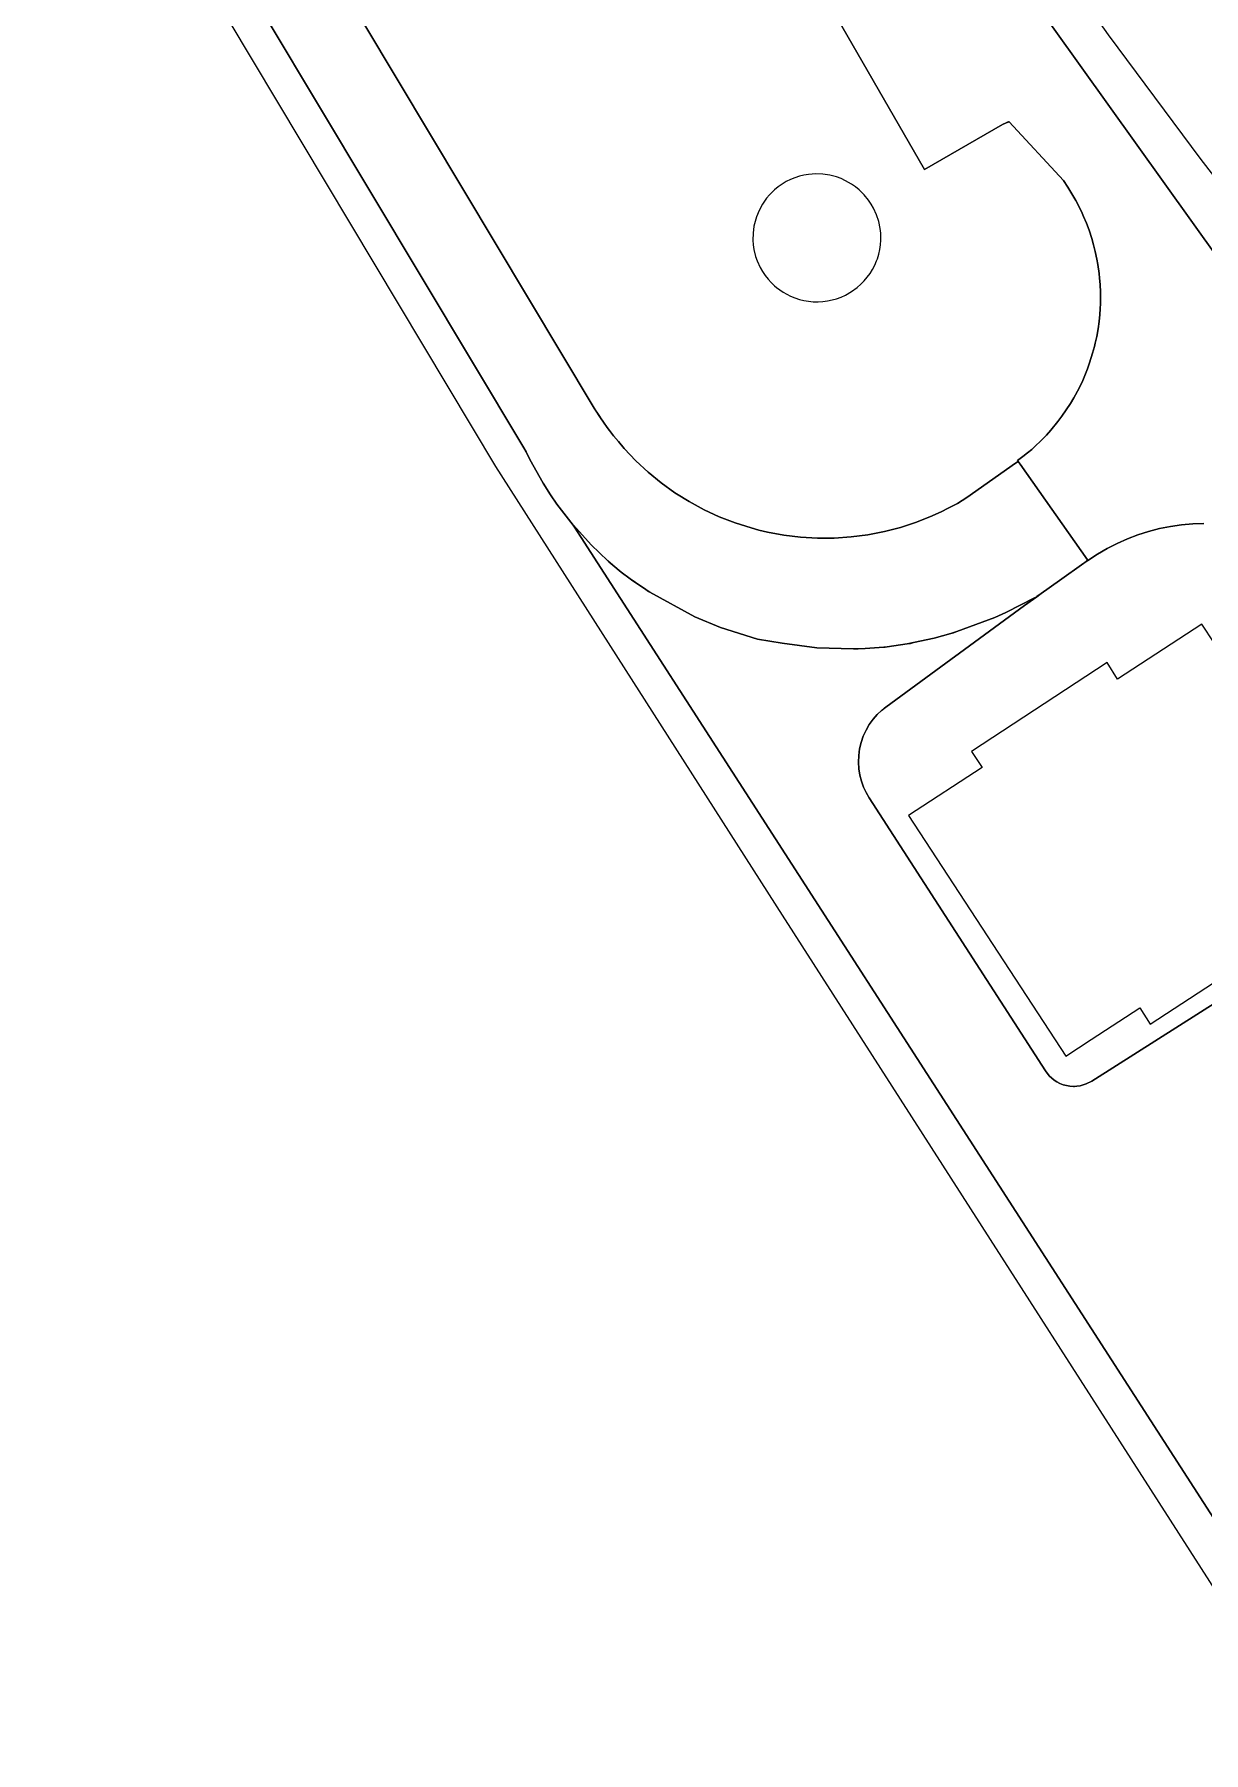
# Model space of a CAD drawing. Header units: metres. Extents: x 12119079 to 12120438, y 3530576 to 3532235.
# Drawn here: x 12119399 to 12119746, y 3530841 to 3531351 of the extents above; entities that cross this region are included whole.
import ezdxf

# ---------------------------------------------------------------- set-up
doc = ezdxf.new("R2010")
doc.units = ezdxf.units.M
for name, color, linetype in [('SURF_HOLE_Pavement Surface 11', 1, 'Continuous'), ('SURF_HOLE_Pavement Surface 7', 1, 'Continuous'), ('SURF_OUTER_Pavement Surface 11', 3, 'Continuous'), ('SURF_OUTER_Pavement Surface 15', 3, 'Continuous'), ('SURF_OUTER_Pavement Surface 2', 3, 'Continuous'), ('SURF_OUTER_Pavement Surface 7', 3, 'Continuous'), ('SURF_OUTER_Roadway Surface N2', 3, 'Continuous'), ('SURF_OUTER_Roadway Surface N3', 3, 'Continuous'), ('SURF_OUTER_Roadway Surface N5', 3, 'Continuous')]:
    doc.layers.add(name, color=color, linetype=linetype)

msp = doc.modelspace()

# ---------------------------------------------------------------- linework, layer by layer
at = {"layer": 'SURF_HOLE_Pavement Surface 11'}
msp.add_lwpolyline([(12119612.8129, 3531285.4146), (12119613.2714, 3531284.0874), (12119614.1397, 3531282.1691), (12119614.8342, 3531280.9488), (12119615.617, 3531279.783), (12119616.4838, 3531278.6783), (12119617.4298, 3531277.6406), (12119618.4498, 3531276.6757), (12119618.9858, 3531276.2221), (12119620.9809, 3531274.8039), (12119623.1536, 3531273.6415), (12119624.4533, 3531273.1102), (12119625.7888, 3531272.6763), (12119627.1526, 3531272.3422), (12119628.5374, 3531272.1097), (12119629.9355, 3531271.9802), (12119631.3395, 3531271.9542), (12119632.7415, 3531272.032), (12119634.1339, 3531272.2132), (12119635.5091, 3531272.4966), (12119636.8597, 3531272.8809), (12119638.1782, 3531273.3639), (12119639.4574, 3531273.9429), (12119641.2874, 3531274.9844), (12119642.9909, 3531276.2221), (12119644.0459, 3531277.1487), (12119645.0295, 3531278.1508), (12119645.9365, 3531279.2227), (12119646.7619, 3531280.3587), (12119647.501, 3531281.5525), (12119648.1501, 3531282.7977), (12119648.7053, 3531284.0874), (12119648.9469, 3531284.7467), (12119649.356, 3531286.09), (12119649.6648, 3531287.4597), (12119649.8717, 3531288.8486), (12119649.9754, 3531290.2489), (12119649.9365, 3531292.3542), (12119649.7811, 3531293.7497), (12119649.356, 3531295.812), (12119648.7053, 3531297.8146), (12119647.8371, 3531299.7328), (12119647.1425, 3531300.9532), (12119646.3597, 3531302.1189), (12119645.0295, 3531303.7512), (12119643.5269, 3531305.2263), (12119642.4384, 3531306.1133), (12119641.2874, 3531306.9175), (12119639.526, 3531307.9233), (12119638.1782, 3531308.5381), (12119636.8597, 3531309.021), (12119634.8241, 3531309.5598), (12119632.7415, 3531309.8699), (12119630.6373, 3531309.9477), (12119628.5374, 3531309.7922), (12119627.1526, 3531309.5598), (12119625.7888, 3531309.2257), (12119624.4533, 3531308.7917), (12119623.1536, 3531308.2604), (12119621.8966, 3531307.6345), (12119620.6893, 3531306.9175), (12119619.5383, 3531306.1133), (12119618.4498, 3531305.2263), (12119616.9472, 3531303.7512), (12119616.0402, 3531302.6793), (12119614.8342, 3531300.9532), (12119613.8267, 3531299.1043), (12119613.0299, 3531297.1552), (12119612.6207, 3531295.812), (12119612.3119, 3531294.4422), (12119612.0402, 3531292.3542), (12119612.0013, 3531290.2489), (12119612.105, 3531288.8486), (12119612.3119, 3531287.4597)], close=True, dxfattribs=at)
at = {"layer": 'SURF_HOLE_Pavement Surface 7'}
msp.add_lwpolyline([(12119754.5326, 3531166.3925), (12119752.5793, 3531165.1161), (12119745.2855, 3531176.2775), (12119720.2498, 3531159.917), (12119717.1235, 3531164.8375), (12119676.9263, 3531138.474), (12119680.0805, 3531133.6663), (12119658.2262, 3531119.3857), (12119704.9066, 3531047.9524), (12119712.4406, 3531052.8757), (12119726.8255, 3531062.276), (12119729.971, 3531057.4627), (12119770.0764, 3531083.6709), (12119766.931, 3531088.4843), (12119770.9674, 3531091.122), (12119777.4869, 3531081.1454), (12119789.525, 3531089.0136), (12119786.047, 3531094.3358), (12119799.6941, 3531103.2246), (12119792.5979, 3531114.0842), (12119797.5708, 3531117.3339), (12119770.4748, 3531158.7975), (12119765.2926, 3531155.411), (12119757.0439, 3531168.0336)], close=True, dxfattribs=at)
at = {"layer": 'SURF_OUTER_Pavement Surface 11'}
msp.add_lwpolyline([(12119632.4901, 3531364.1547), (12119662.9021, 3531311.2766), (12119686.0748, 3531324.6149), (12119687.2092, 3531325.1251), (12119687.8152, 3531325.3387), (12119687.8571, 3531325.3447), (12119688.1192, 3531325.3826), (12119704.1665, 3531307.9428), (12119705.5172, 3531305.9576), (12119706.707, 3531304.0149), (12119707.9048, 3531302.0055), (12119709.5291, 3531298.7462), (12119710.1859, 3531297.2563), (12119710.9881, 3531295.3335), (12119711.7799, 3531293.2461), (12119712.6209, 3531290.7031), (12119713.1407, 3531288.8295), (12119713.6319, 3531286.8704), (12119714.1203, 3531284.6199), (12119714.4021, 3531282.9924), (12119714.7725, 3531280.3675), (12119714.9386, 3531279.0049), (12119715.075, 3531277.0778), (12119715.1771, 3531274.775), (12119715.2021, 3531273.5142), (12119715.1689, 3531271.4681), (12119715.1179, 3531269.8383), (12119714.9794, 3531268.1644), (12119714.7806, 3531266.1512), (12119714.4749, 3531263.8827), (12119714.0677, 3531261.6633), (12119713.63, 3531259.6302), (12119713.3954, 3531258.6581), (12119712.8563, 3531256.6581), (12119711.9727, 3531253.8459), (12119711.3355, 3531252.0398), (12119710.9298, 3531251.0265), (12119709.9072, 3531248.603), (12119708.8231, 3531246.3036), (12119707.2949, 3531243.4675), (12119706.2656, 3531241.7527), (12119705.0341, 3531239.8463), (12119703.7316, 3531237.9754), (12119702.5393, 3531236.3697), (12119700.4468, 3531233.8405), (12119699.1499, 3531232.4044), (12119697.5142, 3531230.7192), (12119695.784, 3531229.0669), (12119694.7823, 3531228.1467), (12119693.5218, 3531227.0902), (12119692.1803, 3531226.0047), (12119690.5915, 3531224.7899), (12119690.7396, 3531224.568), (12119690.738, 3531224.5662), (12119689.9975, 3531224.0157), (12119675.5431, 3531213.805), (12119672.6897, 3531212.1104), (12119669.7684, 3531210.5358), (12119668.0991, 3531209.7047), (12119665.2503, 3531208.396), (12119660.6072, 3531206.543), (12119655.8574, 3531204.984), (12119651.0193, 3531203.7252), (12119646.1119, 3531202.7714), (12119641.1545, 3531202.1263), (12119636.1665, 3531201.7926), (12119631.1743, 3531201.7715), (12119626.163, 3531202.0649), (12119621.214, 3531202.6663), (12119616.33, 3531203.5729), (12119613.8001, 3531204.1661), (12119611.4503, 3531204.7967), (12119606.6874, 3531206.3155), (12119602.0287, 3531208.1293), (12119597.4926, 3531210.2309), (12119593.0914, 3531212.6156), (12119589.2803, 3531214.9831), (12119588.859, 3531215.2634), (12119584.795, 3531218.1747), (12119580.927, 3531221.3295), (12119577.2522, 3531224.7303), (12119573.803, 3531228.3489), (12119572.0523, 3531230.4323), (12119570.5923, 3531232.1869), (12119569.399, 3531233.7842), (12119568.7554, 3531234.6555), (12119567.6438, 3531236.1976), (12119567.2045, 3531236.8347), (12119567.1376, 3531236.9317), (12119564.8963, 3531240.4076), (12119428.3717, 3531468.4004)], dxfattribs=at)
at = {"layer": 'SURF_OUTER_Pavement Surface 15'}
msp.add_lwpolyline([(12119407.1387, 3531457.1433), (12119544.0163, 3531228.5479), (12119544.6708, 3531227.4199), (12119545.7905, 3531225.1579), (12119549.7057, 3531218.0693), (12119551.8561, 3531214.6369), (12119553.7824, 3531211.9057), (12119558.6817, 3531205.6002), (12119558.6884, 3531205.5934), (12119559.0461, 3531205.0342), (12119789.7901, 3530847.0996), (12119788.1855, 3530846.0428), (12119784.6456, 3530843.7001), (12119783.7902, 3530843.1666), (12119781.1317, 3530841.6608), (12119780.2559, 3530841.1656), (12119620.8196, 3531089.8225), (12119535.6741, 3531223.0282), (12119398.6725, 3531452.107)], dxfattribs=at)
at = {"layer": 'SURF_OUTER_Pavement Surface 2'}
for points in [[(12119980.2176, 3530963.2388), (12119545.4099, 3531571.1502)], [(12119707.9774, 3531364.7461), (12119717.4369, 3531351.2039), (12119744.9473, 3531314.1912), (12119764.8053, 3531288.6751)]]:
    msp.add_lwpolyline(points, dxfattribs=at)
at = {"layer": 'SURF_OUTER_Pavement Surface 7'}
msp.add_lwpolyline([(12119757.3288, 3531068.9108), (12119712.6029, 3531040.5468), (12119710.9837, 3531039.7161), (12119709.1345, 3531039.1715), (12119708.1472, 3531039.0324), (12119707.4267, 3531039.0039), (12119706.1141, 3531039.0562), (12119705.0994, 3531039.2252), (12119704.1074, 3531039.4975), (12119703.1536, 3531039.8681), (12119702.2519, 3531040.3289), (12119701.4141, 3531040.8694), (12119699.9639, 3531042.1396), (12119698.8295, 3531043.5934), (12119646.5236, 3531124.7201), (12119645.6434, 3531126.2256), (12119644.8766, 3531127.8524), (12119644.2442, 3531129.5887), (12119643.7657, 3531131.4184), (12119643.4582, 3531133.3211), (12119643.3303, 3531135.2896), (12119643.4041, 3531137.2461), (12119643.6695, 3531139.2126), (12119644.1284, 3531141.1431), (12119644.7728, 3531143.0096), (12119645.5893, 3531144.7865), (12119646.56, 3531146.4516), (12119647.664, 3531147.9871), (12119648.878, 3531149.3803), (12119650.1782, 3531150.6228), (12119651.4169, 3531151.6127), (12119692.6604, 3531181.742), (12119695.2919, 3531183.6641), (12119695.8795, 3531184.0786), (12119697.5909, 3531185.3279), (12119703.0114, 3531189.1815), (12119710.2821, 3531194.3143), (12119711.4052, 3531195.1071), (12119714.2912, 3531196.9873), (12119717.164, 3531198.677), (12119720.1262, 3531200.2046), (12119723.1687, 3531201.5654), (12119726.282, 3531202.7551), (12119729.4566, 3531203.7701), (12119732.6826, 3531204.6073), (12119735.9502, 3531205.264), (12119739.2492, 3531205.7383), (12119742.5694, 3531206.0287), (12119745.9006, 3531206.1343)], dxfattribs=at)
at = {"layer": 'SURF_OUTER_Roadway Surface N2'}
for points in [[(12119545.4099, 3531571.1502), (12119980.2176, 3530963.2388)], [(12119745.9006, 3531206.1343), (12119742.5694, 3531206.0287), (12119739.2492, 3531205.7383), (12119735.9502, 3531205.264), (12119732.6826, 3531204.6073), (12119729.4566, 3531203.7701), (12119726.282, 3531202.7551), (12119723.1687, 3531201.5654), (12119720.1262, 3531200.2046), (12119717.164, 3531198.677), (12119714.2912, 3531196.9873), (12119711.4052, 3531195.1071), (12119710.2821, 3531194.3143), (12119711.3597, 3531195.3512), (12119691.2999, 3531223.7288), (12119690.738, 3531224.5662), (12119690.7396, 3531224.568), (12119690.5915, 3531224.7899), (12119692.1803, 3531226.0047), (12119693.5218, 3531227.0902), (12119694.7823, 3531228.1467), (12119695.784, 3531229.0669), (12119697.5142, 3531230.7192), (12119699.1499, 3531232.4044), (12119700.4468, 3531233.8405), (12119702.5393, 3531236.3697), (12119703.7316, 3531237.9754), (12119705.0341, 3531239.8463), (12119706.2656, 3531241.7527), (12119707.2949, 3531243.4675), (12119708.8231, 3531246.3036), (12119709.9072, 3531248.603), (12119710.9298, 3531251.0265), (12119711.3355, 3531252.0398), (12119711.9727, 3531253.8459), (12119712.8563, 3531256.6581), (12119713.3954, 3531258.6581), (12119713.63, 3531259.6302), (12119714.0677, 3531261.6633), (12119714.4749, 3531263.8827), (12119714.7806, 3531266.1512), (12119714.9794, 3531268.1644), (12119715.1179, 3531269.8383), (12119715.1689, 3531271.4681), (12119715.2021, 3531273.5142), (12119715.1771, 3531274.775), (12119715.075, 3531277.0778), (12119714.9386, 3531279.0049), (12119714.7725, 3531280.3675), (12119714.4021, 3531282.9924), (12119714.1203, 3531284.6199), (12119713.6319, 3531286.8704), (12119713.1407, 3531288.8295), (12119712.6209, 3531290.7031), (12119711.7799, 3531293.2461), (12119710.9881, 3531295.3335), (12119710.1859, 3531297.2563), (12119709.5291, 3531298.7462), (12119707.9048, 3531302.0055), (12119706.707, 3531304.0149), (12119705.5172, 3531305.9576), (12119704.1665, 3531307.9428), (12119688.1192, 3531325.3826), (12119688.0753, 3531325.4303), (12119687.8571, 3531325.3447), (12119687.8152, 3531325.3387), (12119687.6219, 3531325.3107), (12119687.2092, 3531325.1251), (12119686.0748, 3531324.6149), (12119662.9021, 3531311.2766), (12119632.4901, 3531364.1547)]]:
    msp.add_lwpolyline(points, dxfattribs=at)
at = {"layer": 'SURF_OUTER_Roadway Surface N3'}
msp.add_lwpolyline([(12119428.3717, 3531468.4004), (12119564.8963, 3531240.4076), (12119565.1839, 3531239.9186), (12119566.0112, 3531238.6309), (12119567.1376, 3531236.9317), (12119567.2045, 3531236.8347), (12119567.6208, 3531236.1912), (12119568.7554, 3531234.6555), (12119569.399, 3531233.7842), (12119570.5849, 3531232.1789), (12119572.0523, 3531230.4323), (12119573.803, 3531228.3489), (12119577.2522, 3531224.7303), (12119580.927, 3531221.3295), (12119584.795, 3531218.1747), (12119588.859, 3531215.2634), (12119589.2803, 3531214.9831), (12119593.0914, 3531212.6156), (12119597.4926, 3531210.2309), (12119602.0287, 3531208.1293), (12119606.6874, 3531206.3155), (12119611.4503, 3531204.7967), (12119613.8001, 3531204.1661), (12119616.33, 3531203.5729), (12119621.214, 3531202.6663), (12119626.163, 3531202.0649), (12119631.1743, 3531201.7715), (12119636.1665, 3531201.7926), (12119641.1545, 3531202.1263), (12119646.1119, 3531202.7714), (12119651.0193, 3531203.7252), (12119655.8574, 3531204.984), (12119660.6072, 3531206.543), (12119665.2503, 3531208.396), (12119668.0991, 3531209.7047), (12119669.7684, 3531210.5358), (12119672.6897, 3531212.1104), (12119675.5431, 3531213.805), (12119689.9975, 3531224.0157), (12119690.738, 3531224.5662), (12119691.2999, 3531223.7288), (12119711.3597, 3531195.3512), (12119710.2821, 3531194.3143), (12119703.0114, 3531189.1815), (12119697.5909, 3531185.3279), (12119696.3238, 3531184.4313), (12119696.0483, 3531184.2955), (12119695.8132, 3531184.1897), (12119687.062, 3531179.7353), (12119683.817, 3531178.2541), (12119672.5252, 3531174.0268), (12119670.7748, 3531173.4464), (12119665.8576, 3531172.0884), (12119659.724, 3531170.7463), (12119657.8115, 3531170.3983), (12119651.8957, 3531169.5401), (12119650.8684, 3531169.4151), (12119645.3586, 3531168.9793), (12119643.2406, 3531168.8852), (12119641.9058, 3531168.8953), (12119630.9639, 3531169.1808), (12119620.6801, 3531170.6357), (12119613.4048, 3531171.8323), (12119602.4051, 3531175.2908), (12119594.7601, 3531178.3932), (12119581.3526, 3531185.7752), (12119580.2288, 3531186.4981), (12119577.17, 3531188.5807), (12119575.5267, 3531189.742), (12119572.9226, 3531191.725), (12119570.4485, 3531193.7296), (12119568.9045, 3531195.0678), (12119564.022, 3531199.7832), (12119558.6884, 3531205.5934), (12119558.6817, 3531205.6002), (12119553.7824, 3531211.9057), (12119551.8561, 3531214.6369), (12119549.7057, 3531218.0693), (12119545.7905, 3531225.1579), (12119544.6708, 3531227.4199), (12119544.0163, 3531228.5479), (12119407.1387, 3531457.1433)], dxfattribs=at)
at = {"layer": 'SURF_OUTER_Roadway Surface N5'}
msp.add_lwpolyline([(12119789.7901, 3530847.0996), (12119559.0461, 3531205.0342), (12119558.6817, 3531205.6002), (12119558.6884, 3531205.5934), (12119564.022, 3531199.7832), (12119568.9045, 3531195.0678), (12119569.2657, 3531194.719), (12119569.8273, 3531194.233), (12119570.4485, 3531193.7296), (12119572.9226, 3531191.725), (12119575.5267, 3531189.742), (12119576.0548, 3531189.34), (12119577.17, 3531188.5807), (12119580.2288, 3531186.4981), (12119581.0282, 3531185.9539), (12119581.3526, 3531185.7752), (12119594.7601, 3531178.3932), (12119602.4051, 3531175.2908), (12119613.4048, 3531171.8323), (12119620.6801, 3531170.6357), (12119630.9639, 3531169.1808), (12119641.9058, 3531168.8953), (12119642.9105, 3531168.8706), (12119643.2406, 3531168.8852), (12119645.3586, 3531168.9793), (12119650.8684, 3531169.4151), (12119651.2446, 3531169.4457), (12119651.8957, 3531169.5401), (12119657.8115, 3531170.3983), (12119658.7666, 3531170.5368), (12119659.724, 3531170.7463), (12119665.8576, 3531172.0884), (12119670.7748, 3531173.4464), (12119671.5378, 3531173.6571), (12119672.5252, 3531174.0268), (12119683.817, 3531178.2541), (12119687.062, 3531179.7353), (12119695.8132, 3531184.1897), (12119696.0483, 3531184.2955), (12119696.3323, 3531184.4233), (12119695.8795, 3531184.0786), (12119695.2919, 3531183.6641), (12119694.3127, 3531182.963), (12119692.6604, 3531181.742), (12119651.4169, 3531151.6127), (12119651.0893, 3531151.3723), (12119650.1782, 3531150.6228), (12119648.878, 3531149.3803), (12119647.664, 3531147.9871), (12119646.56, 3531146.4516), (12119645.5893, 3531144.7865), (12119644.7728, 3531143.0096), (12119644.1284, 3531141.1431), (12119643.6695, 3531139.2126), (12119643.4041, 3531137.2461), (12119643.3303, 3531135.2896), (12119643.4582, 3531133.3211), (12119643.7657, 3531131.4184), (12119644.2442, 3531129.5887), (12119644.8766, 3531127.8524), (12119645.6434, 3531126.2256), (12119646.5236, 3531124.7201), (12119698.8295, 3531043.5934), (12119699.9639, 3531042.1396), (12119701.4141, 3531040.8694), (12119702.2519, 3531040.3289), (12119703.1536, 3531039.8681), (12119704.1074, 3531039.4975), (12119705.0994, 3531039.2252), (12119706.1141, 3531039.0562), (12119707.1354, 3531038.9924), (12119707.4267, 3531039.0039), (12119708.1472, 3531039.0324), (12119709.1345, 3531039.1715), (12119710.9837, 3531039.7161), (12119712.6029, 3531040.5468), (12119757.3288, 3531068.9108)], dxfattribs=at)

doc.saveas('drawing.dxf')
